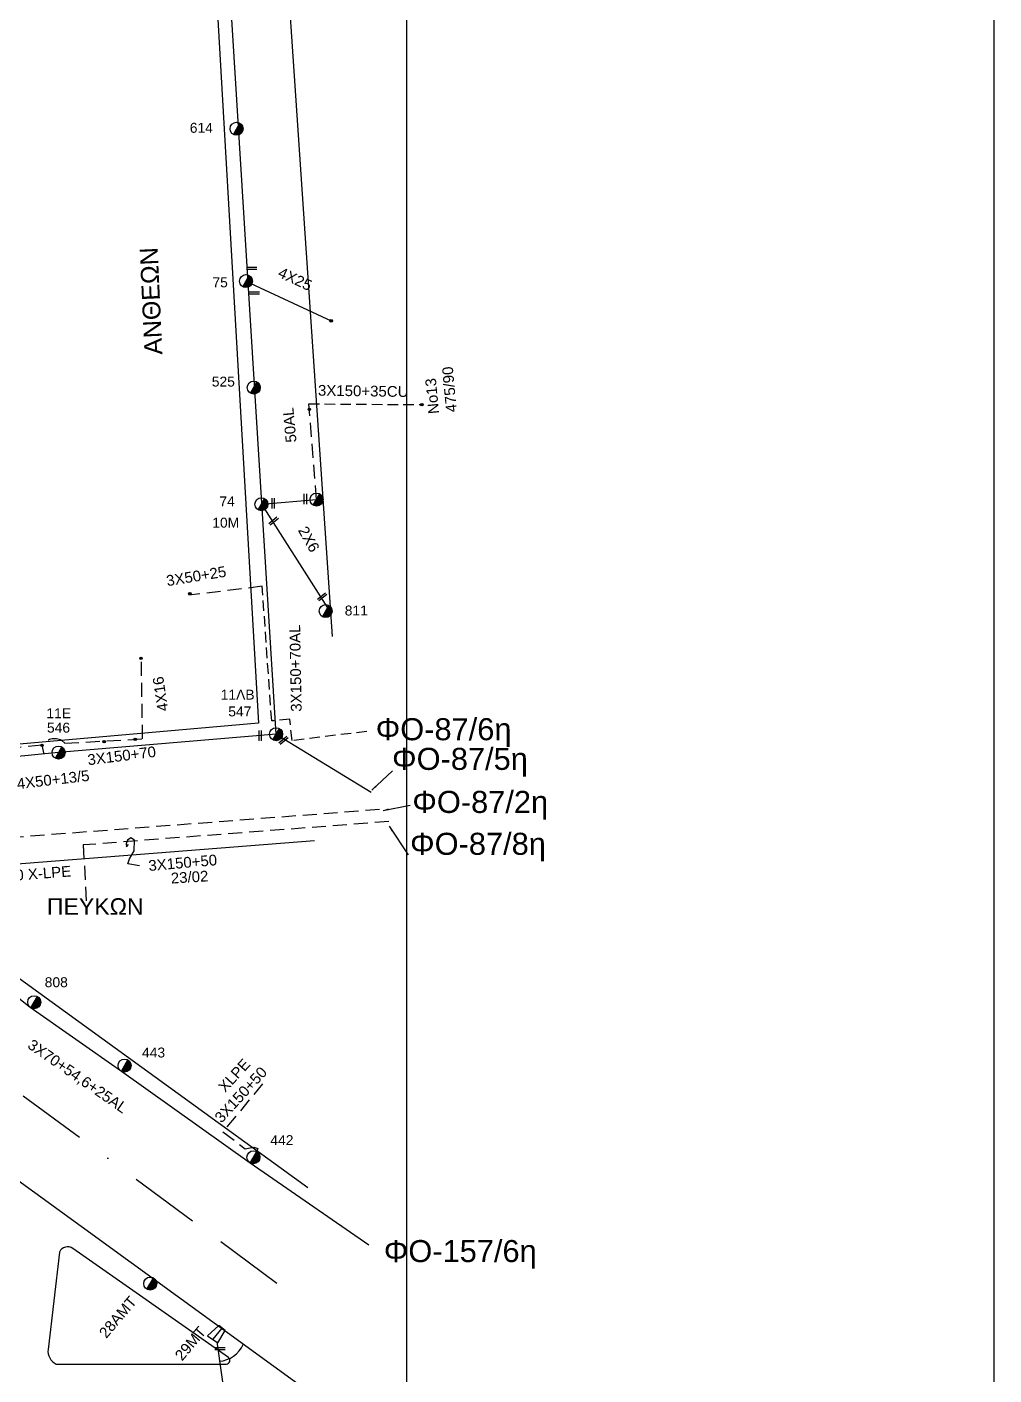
# Model space of a CAD drawing. Header units: millimetres. Extents: x 72 to 3039, y -786 to 786.
# Drawn here: x 2014.7 to 2190.2, y -14.2 to 230.3 of the extents above; entities that cross this region are included whole.
import ezdxf

# ---------------------------------------------------------------- set-up
doc = ezdxf.new("R2010")
doc.units = ezdxf.units.MM
doc.linetypes.add('BORDER', pattern=[44.45, 12.7, -6.35, 12.7, -6.35, 0, -6.35])
doc.linetypes.add('DASHED', pattern=[19.05, 12.7, -6.35])
for name, color, linetype in [('Άγνωστα', 7, 'Continuous'), ('Γέφυρες Εναέριου Δικτύου', 7, 'Continuous'), ('Γυμνά εναέρια ΧΤ (3Φ)   4x50AL', 7, 'Continuous'), ('Γυμνά εναέρια ΧΤ και ΦΟΠ (3Φ)   4x50+16AL', 7, 'Continuous'), ('Εναέρια παροχή ΧΤ 4x25', 7, 'SYN_LINE'), ('Επιγραφές - Σχήματα', 7, 'Continuous'), ('Καλώδια ΧΤ   2x6AL', 7, 'DASHED'), ('Καλώδια ΧΤ   3x150+50AL', 7, 'DASHED'), ('Καλώδια ΧΤ   3x150+50AL XLPE', 7, 'DASHED'), ('Καλώδια ΧΤ   3x150+50CU', 7, 'DASHED'), ('Καλώδια ΧΤ   3x150+70 XLPE', 7, 'DASHED'), ('Καλώδια ΧΤ   3x150+70AL', 7, 'DASHED'), ('Καλώδια ΧΤ   3x150AL+50XLPE', 7, 'DASHED'), ('Μηχανική τομή', 7, 'Continuous'), ('Στύλος ΦΜ', 7, 'Continuous'), ('Στύλος ΦΜ @ 1', 7, 'Continuous'), ('Συνδέσεις', 7, 'Continuous'), ('Συνεστραμμένα ΧΤ   3x70+54.6+25 AL', 7, 'SYN_LINE'), ('Υπόβαθρο ΔΕΗ', 7, 'Continuous'), ('Υπόγεια καλώδια Παροχών ΧΤ   4x16AL', 7, 'DASHED')]:
    doc.layers.add(name, color=color, linetype=linetype)
doc.styles.get("Standard").update_dxf_attribs({"font": 'arial.ttf'})
doc.linetypes.add('SYN_LINE', pattern='A,0.5,-0.0001,["/\\/\\/\\/",Standard,S=0.1,R=0,X=0,Y=-0.05],-0.25', length=0.7501)
doc.dimstyles.new('ISO-25', dxfattribs={"dimtxt": 2.5, "dimasz": 2.5, "dimexe": 1.25, "dimexo": 0.625, "dimtad": 1, "dimtxsty": 'Standard', "dimcen": 2.5, "dimadec": 0, "dimazin": 0, "dimtfac": 1, "dimtmove": 0, "dimatfit": 3, "dimfxl": 1, "dimarcsym": 0})

# ---------------------------------------------------------------- blocks, each defined once
blk = doc.blocks.new('ΥΠΑΡΧΩΝ ΤΣΙΜΕΝΤΕΝΙΟΣ ΣΤΥΛΟΣ')
at = {"layer": 'Στύλος ΦΜ'}
blk.add_hatch(color=7, dxfattribs=at).paths.add_polyline_path([(-1.29, -2.28, 0.574793), (2.62, 0, 0.268822), (1.3, 2.27)])
at = {"layer": 'Στύλος ΦΜ', "color": 7}
blk.add_line((-1.29, -2.28), (1.3, 2.27), dxfattribs=at)
blk.add_circle((0, 0), 2.62, dxfattribs=at)
at = {"layer": 'Στύλος ΦΜ', "flags": 4}
for tag, p in [('ΑΡΙΘΜΟΣ', (-4.68, 8.05)), ('ΤΥΠΟΣ', (-4.91, 3.03))]:
    blk.add_attdef(tag, p, '', height=4, dxfattribs=at)
blk = doc.blocks.new('_ΣΥΝΔΕΣΗ')
at = {"layer": 'Συνδέσεις', "linetype": 'SYN_LINE', "ltscale": 40}
blk.add_hatch(color=256, dxfattribs=at).paths.add_polyline_path([(0.5, -0.01, 1), (-0.5, -0.01, 1)])
at = {"layer": 'Συνδέσεις'}
blk.add_circle((0, -0.01), 0.5, dxfattribs=at)
blk = doc.blocks.new('ΜΗΧΑΝΙΚΗ ΤΟΜΗ')
at = {"layer": 'Μηχανική τομή', "ltscale": 40}
for p, q in [((-1.89, 0.78), (1.89, 0.78)), ((1.89, 0), (-1.89, 0))]:
    blk.add_line(p, q, dxfattribs=at)

msp = doc.modelspace()

# ---------------------------------------------------------------- linework, layer by layer
at = {"layer": 'Άγνωστα', "color": 1, "linetype": 'DASHED', "ltscale": 0.2}
for points in [[(2067.21, 144.61), (2065.82, 161.97)], [(2057.36, 128.87), (2044.04, 127.24)]]:
    msp.add_lwpolyline(points, dxfattribs=at)
at = {"layer": 'Άγνωστα', "color": 1}
msp.add_lwpolyline([(2057.2, 143.76), (2067.22, 144.61)], dxfattribs=at)
at = {"layer": 'Άγνωστα', "color": 6, "ltscale": 40}
msp.add_lwpolyline([(2059.88, 102.05), (2077.12, 91.51)], dxfattribs=at)
at = {"layer": 'Άγνωστα', "color": 6, "linetype": 'DASHED', "ltscale": 0.2}
msp.add_lwpolyline([(2017.39, 100.03), (1999.46, 98.52)], dxfattribs=at)
at = {"layer": 'Άγνωστα'}
for points in [[(2049.48, -5.23), (2047.42, -7.09), (2049.32, -8.37), (2050.63, -6.15), (2049.48, -5.23)], [(2050.05, -5.69), (2048.37, -7.73)]]:
    msp.add_lwpolyline(points, dxfattribs=at)
at = {"layer": 'Γέφυρες Εναέριου Δικτύου', "ltscale": 20}
msp.add_arc((2049.14, -6.52), 5.22, 274.9946, 335.8652, dxfattribs=at)
at = {"layer": 'Γυμνά εναέρια ΧΤ και ΦΟΠ (3Φ)   4x50+16AL', "color": 1}
msp.add_lwpolyline([(2059.89, 102.05), (2059.89, 102.05), (2059.89, 102.05), (2049.41, 270.83)], dxfattribs=at)
at = {"layer": 'Γυμνά εναέρια ΧΤ και ΦΟΠ (3Φ)   4x50+16AL', "color": 6, "ltscale": 0.15}
msp.add_lwpolyline([(2059.89, 102.05), (2020.39, 98.7), (1981.05, 94.87), (1962.88, 93.36)], dxfattribs=at)
at = {"layer": 'Εναέρια παροχή ΧΤ 4x25', "color": 1, "ltscale": 20}
msp.add_line((2054.41, 184.23), (2069.87, 177.04), dxfattribs=at)
at = {"layer": 'Επιγραφές - Σχήματα'}
msp.add_lwpolyline([(111.68, -308.22), (2083.59, -308.22), (2083.59, 775.16), (111.68, 775.16)], close=True, dxfattribs=at)
at = {"layer": 'Επιγραφές - Σχήματα', "ltscale": 10}
msp.add_lwpolyline([(2076.09, -308.22), (2190.17, -308.22), (2190.17, 775.16), (2076.09, 775.16)], dxfattribs=at)
at = {"layer": 'Επιγραφές - Σχήματα', "ltscale": 40}
msp.add_lwpolyline([(2035.11, 78.18), (2032.96, 78.54), (2033.27, 79.41), (2034.14, 80.9), (2034.19, 82.8), (2033.52, 83.26), (2032.91, 82.85), (2032.65, 82.18), (2032.7, 81.62), (2033.11, 82.03)], dxfattribs=at)
at = {"layer": 'Καλώδια ΧΤ   2x6AL', "color": 1, "linetype": 'SYN_LINE', "ltscale": 20}
msp.add_lwpolyline([(2057.21, 143.76), (2069.22, 124.97)], dxfattribs=at)
at = {"layer": 'Καλώδια ΧΤ   3x150+50AL', "color": 2, "ltscale": 0.2}
msp.add_lwpolyline([(2080.32, 86.2), (2024.88, 81.95), (2025.42, 71.35)], dxfattribs=at)
at = {"layer": 'Καλώδια ΧΤ   3x150+50AL XLPE', "color": 173, "ltscale": 0.2}
msp.add_lwpolyline([(2057.43, 38.63), (2050.23, 29.92), (2054.27, 26.81), (2055.19, 27.01), (2055.83, 27.15), (2056.56, 26.86), (2056.34, 26.31)], dxfattribs=at)
at = {"layer": 'Καλώδια ΧΤ   3x150+50CU', "color": 1, "ltscale": 0.15}
msp.add_lwpolyline([(2065.82, 161.97), (2086.33, 161.83)], dxfattribs=at)
at = {"layer": 'Καλώδια ΧΤ   3x150+70AL', "color": 1, "ltscale": 0.15}
msp.add_lwpolyline([(2076.33, 102.54), (2062.76, 100.88), (2062.38, 104.76), (2059.07, 104.45), (2057.36, 128.87)], dxfattribs=at)
at = {"layer": 'Καλώδια ΧΤ   3x150AL+50XLPE', "color": 151, "ltscale": 0.2}
msp.add_lwpolyline([(2078.64, 88.38), (1996.75, 82.11), (1997.79, 68.47, -0.783525), (1999.82, 65.64)], format="xyb", dxfattribs=at)
at = {"layer": 'Συνεστραμμένα ΧΤ   3x70+54.6+25 AL', "color": 173, "ltscale": 20}
msp.add_lwpolyline([(1998.65, 65.64), (2015.24, 52.51), (2031.79, 40.91), (2055.18, 24.26), (2076.72, 9.4)], dxfattribs=at)
at = {"layer": 'Συνεστραμμένα ΧΤ   3x70+54.6+25 AL', "color": 133, "ltscale": 20}
msp.add_lwpolyline([(2076.95, -25.34), (1981.06, 44.25)], dxfattribs=at)
at = {"layer": 'Συνεστραμμένα ΧΤ   3x70+54.6+25 AL', "color": 133, "ltscale": 15}
msp.add_lwpolyline([(2049.09, -8.2), (2050.8, -20.14)], dxfattribs=at)
at = {"layer": 'Υπόβαθρο ΔΕΗ', "color": 1, "linetype": 'BORDER', "lineweight": 30, "flags": 128}
msp.add_lwpolyline([(1161.32, -307.88), (1183.99, -216.79), (1288.48, 155.79), (1516.42, 441.46), (1607.46, 346.35), (1770.62, 216.28), (2064.96, -1.2)], dxfattribs=at)
at = {"layer": 'Υπόβαθρο ΔΕΗ'}
for points in [[(2075.67, 271.55), (2059.91, 269.65), (2070.06, 119.79)], [(1979.36, 264.4), (2047.16, 268.38), (2056.71, 104.03), (1991.89, 98.39), (1979.36, 264.4)], [(2066.85, 82.69), (1999.76, 77.45), (2000.48, 66.96), (2065.66, 19.82)]]:
    msp.add_lwpolyline(points, dxfattribs=at)
msp.add_lwpolyline([(2019.95, -12.22), (2050.86, -12.21, 0.735778), (2051.22, -11.04), (2022.99, 8.77, 0.471512), (2020.58, 8.11), (2018.49, -9.55, 0.319312), (2019.95, -12.22, 0.5209)], format="xyb", dxfattribs=at)
at = {"layer": 'Υπόγεια καλώδια Παροχών ΧΤ   4x16AL', "color": 6, "ltscale": 0.2}
msp.add_lwpolyline([(2017.81, 98.45), (2017.39, 100.03, -0.365817), (2020.96, 100.92), (2021.54, 100.42), (2035.64, 101.19), (2035.42, 115.56)], format="xyb", dxfattribs=at)

# ---------------------------------------------------------------- block references
at = {"layer": 'Μηχανική τομή'}
for p, xscale, yscale, zscale in [((2055.46, 186.37), 0.4999999999996589, 0.4999999999996589, 0.4999999999996589), ((2055.91, 181.89), 0.4999999999995453, 0.4999999999995453, 0.4999999999995453), ((2049.67, -9.61), 0.4999999999997878, 0.4999999999997878, 0.4999999999997878)]:
    msp.add_blockref('ΜΗΧΑΝΙΚΗ ΤΟΜΗ', p, dxfattribs=dict(at, xscale=xscale, yscale=yscale, zscale=zscale))
for p, xscale, yscale, zscale, rotation in [((2059.54, 143.91), 0.4999999999995453, 0.4999999999995453, 0.4999999999995453, 90), ((2065.38, 144.7), 0.4999999999995453, 0.4999999999995453, 0.4999999999995453, 90), ((2059.55, 140.59), 0.4999999999996115, 0.4999999999996115, 0.4999999999996115, 39.15583305910667), ((2068.35, 126.81), 0.4999999999997878, 0.4999999999997878, 0.4999999999997878, 39.15583305909021), ((2057.18, 101.78), 0.4999999999997878, 0.4999999999997878, 0.4999999999997878, 90), ((2061.36, 100.77), 0.4999999999997878, 0.4999999999997878, 0.4999999999997878, 39.15583305909021)]:
    msp.add_blockref('ΜΗΧΑΝΙΚΗ ΤΟΜΗ', p, dxfattribs=dict(at, xscale=xscale, yscale=yscale, zscale=zscale, rotation=rotation))
at = {"layer": 'Στύλος ΦΜ @ 1', "ltscale": 40}
ref = msp.add_blockref('ΥΠΑΡΧΩΝ ΤΣΙΜΕΝΤΕΝΙΟΣ ΣΤΥΛΟΣ', (2052.7, 211.87), dxfattribs=dict(at, xscale=0.4499999999998181, yscale=0.4499999999998181, zscale=0.4499999999998181))
ref.add_attrib('ΑΡΙΘΜΟΣ', '614', (2044.21, 211.15), dxfattribs={"layer": 'Στύλος ΦΜ', "height": 1.8, "flags": 4})
ref = msp.add_blockref('ΥΠΑΡΧΩΝ ΤΣΙΜΕΝΤΕΝΙΟΣ ΣΤΥΛΟΣ', (2054.41, 184.23), dxfattribs=dict(at, xscale=0.4499999999998181, yscale=0.4499999999998181, zscale=0.4499999999998181))
ref.add_attrib('ΑΡΙΘΜΟΣ', '75', (2048.32, 183.11), dxfattribs={"layer": 'Στύλος ΦΜ', "height": 1.8, "flags": 4})
ref = msp.add_blockref('ΥΠΑΡΧΩΝ ΤΣΙΜΕΝΤΕΝΙΟΣ ΣΤΥΛΟΣ', (2055.82, 164.93), dxfattribs=dict(at, xscale=0.4499999999998181, yscale=0.4499999999998181, zscale=0.4499999999998181))
ref.add_attrib('ΑΡΙΘΜΟΣ', '525', (2048.2, 165.11), dxfattribs={"layer": 'Στύλος ΦΜ', "height": 1.8, "flags": 4})
ref = msp.add_blockref('ΥΠΑΡΧΩΝ ΤΣΙΜΕΝΤΕΝΙΟΣ ΣΤΥΛΟΣ', (2057.2, 143.76), dxfattribs=dict(at, xscale=0.4499999999998181, yscale=0.4499999999998181, zscale=0.4499999999998181))
ref.add_attrib('ΤΥΠΟΣ', '10Μ', (2048.29, 139.52), dxfattribs={"layer": 'Στύλος ΦΜ', "height": 1.8, "flags": 4})
ref.add_attrib('ΑΡΙΘΜΟΣ', '74', (2049.58, 143.37), dxfattribs={"layer": 'Στύλος ΦΜ', "height": 1.8, "flags": 4})
at = {"layer": 'Στύλος ΦΜ @ 1', "ltscale": 40, "xscale": 0.4499999999998181, "yscale": 0.4499999999998181, "zscale": 0.4499999999998181}
for p in [(2067.21, 144.61), (2037.02, 2.37)]:
    msp.add_blockref('ΥΠΑΡΧΩΝ ΤΣΙΜΕΝΤΕΝΙΟΣ ΣΤΥΛΟΣ', p, dxfattribs=at)
at = {"layer": 'Στύλος ΦΜ @ 1', "ltscale": 40}
ref = msp.add_blockref('ΥΠΑΡΧΩΝ ΤΣΙΜΕΝΤΕΝΙΟΣ ΣΤΥΛΟΣ', (2068.87, 124.37), dxfattribs=dict(at, xscale=0.4499999999998181, yscale=0.4499999999998181, zscale=0.4499999999998181))
ref.add_attrib('ΑΡΙΘΜΟΣ', '811', (2072.33, 123.58), dxfattribs={"layer": 'Στύλος ΦΜ', "height": 1.8, "flags": 4})
ref = msp.add_blockref('ΥΠΑΡΧΩΝ ΤΣΙΜΕΝΤΕΝΙΟΣ ΣΤΥΛΟΣ', (2059.88, 102.05), dxfattribs=dict(at, xscale=0.4499999999998181, yscale=0.4499999999998181, zscale=0.4499999999998181))
ref.add_attrib('ΤΥΠΟΣ', '11ΛΒ', (2049.82, 108.32), dxfattribs={"layer": 'Στύλος ΦΜ', "height": 1.8, "flags": 4})
ref.add_attrib('ΑΡΙΘΜΟΣ', '547', (2051.2, 105.27), dxfattribs={"layer": 'Στύλος ΦΜ', "height": 1.8, "flags": 4})
ref = msp.add_blockref('ΥΠΑΡΧΩΝ ΤΣΙΜΕΝΤΕΝΙΟΣ ΣΤΥΛΟΣ', (2020.39, 98.71), dxfattribs=dict(at, xscale=0.4499999999998181, yscale=0.4499999999998181, zscale=0.4499999999998181))
ref.add_attrib('ΤΥΠΟΣ', '11Ε', (2018.19, 104.95), dxfattribs={"layer": 'Στύλος ΦΜ', "height": 1.8, "flags": 4})
ref.add_attrib('ΑΡΙΘΜΟΣ', '546', (2018.29, 102.33), dxfattribs={"layer": 'Στύλος ΦΜ', "height": 1.8, "flags": 4})
ref = msp.add_blockref('ΥΠΑΡΧΩΝ ΤΣΙΜΕΝΤΕΝΙΟΣ ΣΤΥΛΟΣ', (2015.97, 53.43), dxfattribs=dict(at, xscale=0.4499999999998181, yscale=0.4499999999998181, zscale=0.4499999999998181))
ref.add_attrib('ΑΡΙΘΜΟΣ', '808', (2017.88, 56.15), dxfattribs={"layer": 'Στύλος ΦΜ', "height": 1.8, "flags": 4})
ref = msp.add_blockref('ΥΠΑΡΧΩΝ ΤΣΙΜΕΝΤΕΝΙΟΣ ΣΤΥΛΟΣ', (2032.37, 41.93), dxfattribs=dict(at, xscale=0.4499999999998181, yscale=0.4499999999998181, zscale=0.4499999999998181))
ref.add_attrib('ΑΡΙΘΜΟΣ', '443', (2035.54, 43.4), dxfattribs={"layer": 'Στύλος ΦΜ', "height": 1.8, "flags": 4})
ref = msp.add_blockref('ΥΠΑΡΧΩΝ ΤΣΙΜΕΝΤΕΝΙΟΣ ΣΤΥΛΟΣ', (2055.76, 25.29), dxfattribs=dict(at, xscale=0.4499999999998181, yscale=0.4499999999998181, zscale=0.4499999999998181))
ref.add_attrib('ΑΡΙΘΜΟΣ', '442', (2058.83, 27.5), dxfattribs={"layer": 'Στύλος ΦΜ', "height": 1.8, "flags": 4})
at = {"layer": 'Συνδέσεις', "xscale": 0.4499999999998181, "yscale": 0.4499999999998181, "zscale": 0.4499999999998181}
for p in [(2069.87, 177.04), (2086.33, 161.83), (2065.89, 160.99), (2044.22, 127.54), (2035.36, 115.82), (2028.67, 100.7), (2034.29, 101.12), (2017.39, 100.03)]:
    msp.add_blockref('_ΣΥΝΔΕΣΗ', p, dxfattribs=at)

# ---------------------------------------------------------------- texts
at = {"layer": 'Άγνωστα', "char_height": 1.8, "width": 23.5192, "attachment_point": 1}
for s, insert, rotation in [('{\\H1.083x;3X150+35CU}', (2067.49, 165.41), 359.1342), ('{\\H1.083x;50AL}', (2061.64, 154.86), 95.2287), ('{\\H1.083x;3X50+25}', (2039.8, 130.81), 9.2298), ('{\\H1.083x;3Χ70+54,6+25AL}', (2015.71, 46.85), 325.2751)]:
    msp.add_mtext(s, dxfattribs=dict(at, insert=insert, rotation=rotation))
at = {"layer": 'Γυμνά εναέρια ΧΤ (3Φ)   4x50AL', "insert": (2012.71, 94), "char_height": 1.8, "width": 23.5192, "attachment_point": 1, "rotation": 6.7141}
msp.add_mtext('{\\H1.083x;4X50+13/5}', dxfattribs=at)
at = {"layer": 'Εναέρια παροχή ΧΤ 4x25', "insert": (2060.87, 186.86), "char_height": 1.8, "width": 23.5192, "attachment_point": 1, "rotation": 334.975}
msp.add_mtext('{\\H1.083x;4X25}', dxfattribs=at)
at = {"layer": 'Επιγραφές - Σχήματα', "attachment_point": 1}
for s, insert, char_height, width, rotation in [('{\\H1.083x;ANΘEΩN}', (2036, 170.79), 3, 23.5192, 92.5984), ('{\\H1.083x;No13\\P475/90}', (2087.51, 160.05), 1.8, 23.5192, 95.2287), ('{\\H1.083x;23/02\\P     }', (2040.71, 76.89), 1.8, 23.3926, 3.5043), ('{\\H1.083x;28AMT}', (2027.57, -6.42), 1.8, 23.5192, 49.8394), ('{\\H1.083x;29MT}', (2041.33, -10.51), 1.8, 23.5192, 49.8394)]:
    msp.add_mtext(s, dxfattribs=dict(at, insert=insert, char_height=char_height, width=width, rotation=rotation))
for s, insert, char_height, width in [('ΦO-87/6η', (2077.95, 104.95), 4, 36.4294), ('ΦO-87/5η', (2080.92, 99.57), 4, 36.4294), ('ΦO-87/2η', (2084.6, 91.76), 4, 36.4294), ('ΦO-87/8η', (2084.19, 84.16), 4, 36.4294), ('ΠΕΥΚΩΝ', (2018.26, 72.29), 3, 27.3282), ('ΦO-157/6η', (2079.42, 10.28), 4, 36.4294)]:
    msp.add_mtext(s, dxfattribs=dict(at, insert=insert, char_height=char_height, width=width))
at = {"layer": 'Καλώδια ΧΤ   2x6AL', "insert": (2065.48, 140.01), "char_height": 1.8, "width": 23.5192, "attachment_point": 1, "rotation": 299.4437}
msp.add_mtext('{\\H1.083x;2X6}', dxfattribs=at)
at = {"layer": 'Καλώδια ΧΤ   3x150+50AL', "char_height": 1.8, "width": 23.3926, "attachment_point": 1}
for s, insert, rotation in [('{\\H1.083x;3X150+50\\P     }', (2036.62, 79.16), 4.9532), ('{\\H1.083x;3X150+50 X-LPE\\P     }', (2001.54, 76.61), 4.2855)]:
    msp.add_mtext(s, dxfattribs=dict(at, insert=insert, rotation=rotation))
at = {"layer": 'Καλώδια ΧΤ   3x150+50AL XLPE', "insert": (2046.13, 34.9), "char_height": 1.8, "width": 23.3926, "attachment_point": 1, "rotation": 47.4991}
msp.add_mtext('{\\H1.083x;      XLPE\\P3X150+50\\P     }', dxfattribs=at)
at = {"layer": 'Καλώδια ΧΤ   3x150+70 XLPE', "insert": (2025.53, 98.34), "char_height": 1.8, "width": 23.5192, "attachment_point": 1, "rotation": 7.1046}
msp.add_mtext('{\\H1.083x;3X150+70}', dxfattribs=at)
at = {"layer": 'Καλώδια ΧΤ   3x150+70AL', "insert": (2062.57, 106.1), "char_height": 1.8, "width": 23.5192, "attachment_point": 1, "rotation": 91.0395}
msp.add_mtext('{\\H1.083x;3X150+70AL }', dxfattribs=at)
at = {"layer": 'Υπόγεια καλώδια Παροχών ΧΤ   4x16AL', "insert": (2038.39, 106.05), "char_height": 1.8, "width": 23.5192, "attachment_point": 1, "rotation": 98.5736}
msp.add_mtext('{\\H1.083x;4X16}', dxfattribs=at)

# ---------------------------------------------------------------- leaders
at = {"layer": 'Επιγραφές - Σχήματα', "ltscale": 40}
for points in [[(2077.23, 91.9), (2081.02, 95.37)], [(2079.31, 88.23), (2084.22, 89.19)], [(2080.4, 85.35), (2083.83, 80.15)]]:
    msp.add_leader(points, dimstyle='ISO-25', override={"dimasz": 1, "dimtad": 0}, dxfattribs=at)

doc.saveas('drawing.dxf')
